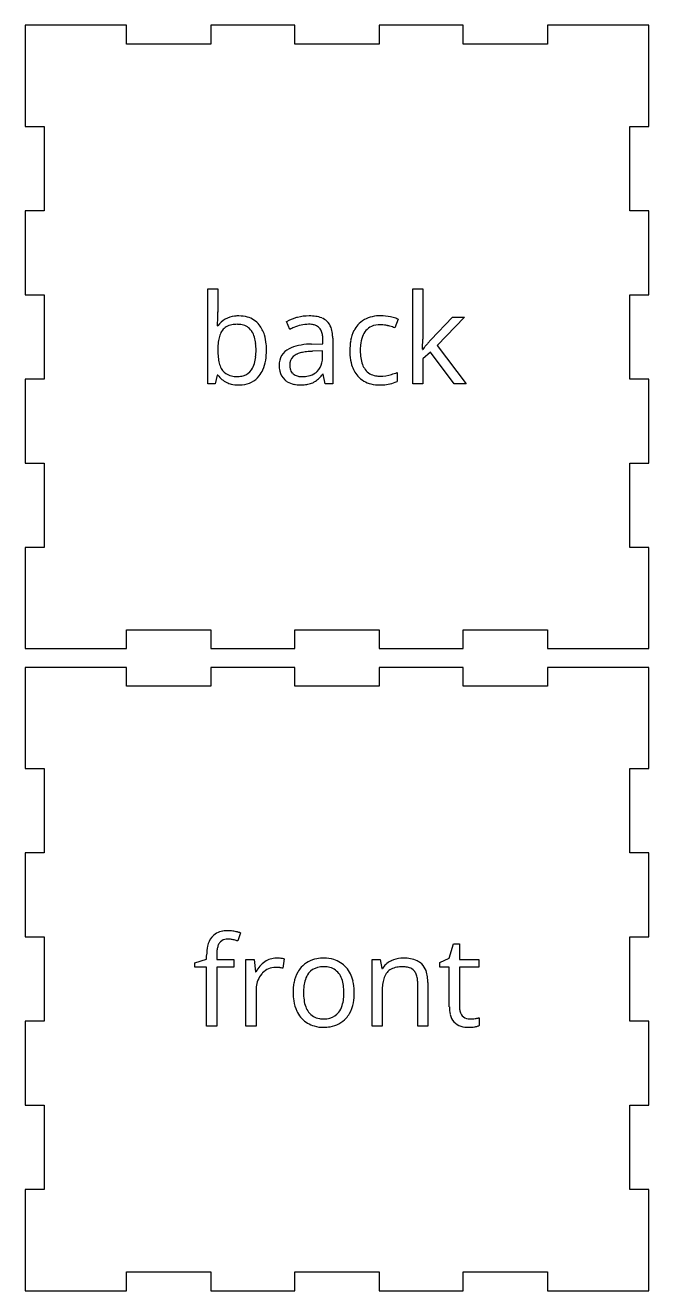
# Model space of a CAD drawing. Header units: millimetres. Extents: x 0 to 306, y 3 to 206.
# Drawn here: x 0 to 100, y 3 to 206 of the extents above; entities that cross this region are included whole.
import ezdxf

# ---------------------------------------------------------------- set-up
doc = ezdxf.new("R2010")
doc.units = ezdxf.units.MM

msp = doc.modelspace()

# ---------------------------------------------------------------- linework, layer by layer
at = {"layer": 'back_labelLayer'}
for p, q in [((29.27, 148.5), (29.27, 163.7)), ((29.27, 163.7), (30.89, 163.7)), ((30.89, 163.7), (30.89, 160)), ((62.17, 148.5), (62.17, 163.7)), ((62.17, 163.7), (63.77, 163.7)), ((63.77, 163.7), (63.77, 155.64)), ((42.42, 157.22), (41.92, 158.46)), ((59.79, 158.84), (59.29, 157.46)), ((65.05, 155.54), (68.51, 159.2)), ((70.43, 159.2), (66.09, 154.64)), ((68.51, 159.2), (70.43, 159.2)), ((30.81, 157.78), (30.89, 157.78)), ((45.91, 154.86), (47.72, 154.92)), ((47.72, 154.92), (47.72, 155.58)), ((49.31, 155.8), (49.31, 148.5)), ((66.09, 154.64), (70.73, 148.5)), ((47.69, 153.76), (46.06, 153.7)), ((47.69, 152.8), (47.69, 153.76)), ((63.69, 153.98), (63.77, 153.98)), ((64.99, 153.56), (63.77, 152.5)), ((63.77, 152.5), (63.77, 148.5)), ((68.77, 148.5), (64.99, 153.56)), ((59.63, 150.3), (59.63, 148.86)), ((30.43, 148.5), (29.27, 148.5)), ((30.77, 149.88), (30.43, 148.5)), ((30.89, 149.88), (30.77, 149.88)), ((47.78, 150.02), (47.71, 150.02)), ((48.11, 148.5), (47.78, 150.02)), ((49.31, 148.5), (48.11, 148.5)), ((63.77, 148.5), (62.17, 148.5)), ((70.73, 148.5), (68.77, 148.5))]:
    msp.add_line(p, q, dxfattribs=at)
for centre, radius, start, end in [((6.5, 159.66), 24.39, 355.7239, 358.1259), ((-2.91, 159.98), 33.8, 358.1123, 0.0484), ((33.91, 155.67), 3.69, 95.1835, 145.1109), ((34.24, 153.84), 5.54, 89.8744, 96.8145), ((34.3, 154.42), 4.95, 74.2393, 90.5624), ((34.62, 155.63), 3.71, 38.5631, 74.067), ((45.47, 151.88), 7.47, 106.3569, 118.335), ((45.79, 150.9), 8.51, 104.5162, 106.549), ((45.56, 151.87), 7.51, 90.0715, 104.6521), ((45.59, 152.53), 6.85, 81.568, 90.3249), ((45.98, 155.11), 4.24, 68.2273, 81.7494), ((46.53, 156.48), 2.76, 47.8683, 68.2934), ((46.62, 156.66), 2.57, 19.2331, 46.6741), ((56.48, 155.14), 4.2, 101.4913, 138.3134), ((56.99, 153.04), 6.36, 89.5892, 102.1788), ((57.02, 152.08), 7.32, 77.7702, 89.9475), ((56.89, 151.32), 8.09, 74.6797, 77.9578), ((57.63, 154.03), 5.28, 70.0945, 74.7387), ((58.35, 155.98), 3.21, 63.5034, 70.1861), ((58.69, 156.69), 2.41, 62.9282, 63.1884), ((10.66, 159.37), 20.22, 355.4715, 355.653), ((33.85, 155.41), 2.78, 143.3382, 161.256), ((33.33, 155.75), 2.16, 120.1403, 142.4249), ((33.64, 155.17), 2.82, 100.4469, 119.6701), ((33.98, 153.47), 4.56, 89.5731, 100.7324), ((34.04, 154.27), 3.75, 78.6781, 90.375), ((34.36, 155.62), 2.36, 35.5408, 79.8011), ((34.09, 155.43), 2.69, 32.7035, 35.5241), ((33.37, 155.02), 3.52, 15.7779, 32.0151), ((33.78, 154.97), 4.78, 16.4709, 38.4075), ((31.35, 154.21), 7.32, 5.1338, 16.7973), ((47.18, 147.46), 10.86, 112.2122, 115.9641), ((46.11, 150.15), 7.97, 103.6226, 112.432), ((45.49, 152.76), 5.28, 90.4485, 103.7666), ((45.46, 154.04), 4.01, 83.6506, 90.1753), ((45.63, 155.38), 2.65, 70.5716, 83.9929), ((45.97, 156.32), 1.65, 42.7296, 71.038), ((45.83, 156.24), 1.81, 20.4094, 41.4479), ((44.83, 155.86), 2.88, 7.8273, 20.6042), ((45.13, 156.11), 4.16, 6.3379, 19.6815), ((42.93, 155.83), 6.38, 359.8027, 6.6584), ((57.88, 154.42), 5.78, 153.0875, 170.1051), ((56.7, 154.98), 4.47, 138.655, 152.6853), ((56.66, 155.21), 2.72, 114.4266, 161.6633), ((56.91, 154.37), 3.6, 88.7194, 112.5668), ((56.99, 154.37), 3.59, 87.675, 89.9749), ((56.93, 153.32), 4.65, 81.691, 87.5079), ((56.64, 151.29), 6.7, 77.2999, 81.7345), ((56.24, 149.41), 8.61, 74.7801, 77.4498), ((56.62, 150.76), 7.21, 68.3294, 74.8831), ((43.38, 153.87), 12.49, 177.6177, 180.0426), ((39.62, 154.06), 8.73, 171.0668, 177.8457), ((36.01, 154.64), 5.07, 160.8926, 171.2334), ((31.04, 154.33), 5.95, 6.1649, 16.0397), ((27.43, 153.92), 9.58, 359.7681, 6.3095), ((28.29, 153.88), 10.41, 359.8779, 5.4094), ((44.93, 149), 5.74, 101.3568, 117.0799), ((46.06, 143.73), 11.13, 92.4696, 101.7065), ((46.38, 139.03), 15.83, 91.7164, 92.9096), ((43.07, 155.61), 4.66, 359.6933, 8.0036), ((61, 153.84), 8.94, 169.8978, 180.3689), ((62.69, 153.83), 8.96, 174.531, 180.155), ((59.19, 154.22), 5.44, 160.1418, 175.1368), ((11.08, 157.67), 52.74, 356.0329, 356.6443), ((31.98, 156.45), 31.8, 356.6325, 357.491), ((44.56, 155.89), 19.21, 357.5042, 358.3307), ((52.97, 155.66), 10.8, 358.2739, 359.8927), ((71.6, 148.43), 9.6, 142.3234, 144.7075), ((76.71, 144.49), 16.05, 140.4331, 142.3366), ((83.37, 139.01), 24.68, 139.2799, 140.4703), ((91.07, 132.39), 34.83, 138.3418, 139.2877), ((41.61, 153.82), 10.72, 179.7763, 185.7075), ((37.38, 153.38), 6.47, 185.5925, 194.2051), ((31, 153.46), 5.99, 343.4171, 353.6369), ((27.72, 153.85), 9.29, 353.4935, 0.2206), ((32.5, 153.24), 6.14, 335.8306, 350.8255), ((29.19, 153.81), 9.5, 350.6563, 0.338), ((43.53, 151.57), 2.81, 115.4905, 182.3568), ((44.17, 151.61), 1.73, 120.9734, 172.418), ((44.58, 150.98), 2.49, 113.5886, 121.6805), ((45.18, 149.54), 4.05, 102.7996, 113.2433), ((45.91, 146.44), 7.23, 96.3545, 102.9953), ((46.45, 141.8), 11.9, 91.8565, 96.4478), ((43.57, 152.76), 4.12, 346.9178, 0.2824), ((42.52, 152.8), 5.16, 359.8175, 359.9994), ((61.85, 153.77), 9.8, 179.9388, 183.9815), ((59.21, 153.54), 7.15, 183.5914, 196.3539), ((61.58, 153.76), 7.85, 179.7041, 188.0744), ((58.75, 153.35), 4.99, 187.9315, 200.3885), ((-3.52, 158.65), 67.38, 356.0205, 356.0551), ((34.67, 152.68), 3.67, 193.943, 208.0218), ((33.58, 152.12), 2.44, 208.5536, 217.5605), ((33.49, 152.09), 2.35, 218.169, 253.8047), ((34.33, 152.03), 2.33, 286.0163, 326.8497), ((33.17, 152.79), 3.72, 326.7105, 343.6662), ((33.96, 152.61), 4.56, 321.3161, 335.5436), ((44.8, 151.43), 4.08, 179.5457, 192.6949), ((43.43, 151.09), 2.66, 192.0828, 227.4521), ((44.98, 151.45), 2.56, 171.2122, 180.2058), ((44.74, 151.42), 2.32, 179.5266, 192.7787), ((43.95, 151.23), 1.51, 192.3264, 222.058), ((44.8, 152.66), 2.98, 281.7121, 306.4594), ((44.95, 152.42), 2.71, 306.9881, 313.856), ((44.93, 152.42), 2.71, 314.1892, 347.427), ((56.86, 152.82), 4.69, 196.0167, 221.1349), ((57.22, 152.78), 3.36, 200.4184, 216.6393), ((56.58, 152.32), 2.57, 216.9695, 261.3103), ((56.44, 158.05), 8.38, 286.0461, 292.3654), ((33.81, 151.97), 3.59, 215.585, 245.8362), ((34.08, 152.6), 4.28, 245.9802, 255.5456), ((33.93, 153.43), 3.77, 253.1382, 266.8483), ((34.22, 153.22), 4.92, 255.7755, 270.3185), ((34.05, 154.87), 5.21, 266.3776, 270.0511), ((34.09, 152.89), 3.23, 269.3869, 285.8631), ((34.26, 153.8), 5.5, 269.9226, 275.5482), ((34.52, 152.16), 3.84, 274.064, 321.4081), ((43.5, 151.19), 2.79, 227.7689, 237.805), ((43.74, 151.63), 3.29, 238.3273, 258.9184), ((43.9, 151.2), 1.44, 222.5805, 229.2546), ((44.09, 151.45), 1.76, 229.7837, 254.2724), ((44.09, 153.28), 4.97, 258.672, 270.4048), ((44.36, 152.32), 2.68, 253.9397, 266.4534), ((44.13, 155.6), 7.3, 269.9539, 273.1491), ((44.44, 153.29), 3.65, 266.0782, 270.0591), ((44.48, 154.11), 4.46, 269.5792, 282.0414), ((44.25, 153.82), 5.51, 272.9335, 281.4139), ((44.6, 152.08), 3.74, 281.2979, 293.7314), ((44.87, 151.38), 2.99, 294.3933, 304.7372), ((44.08, 152.51), 4.37, 304.8485, 314.8531), ((42.43, 154.19), 6.72, 314.7445, 321.7072), ((56.39, 152.47), 4.11, 221.7976, 256.802), ((56.87, 154.36), 6.06, 256.4244, 270.489), ((56.87, 153.64), 3.92, 260.1359, 270.2692), ((56.85, 156.51), 6.79, 270.2658, 286.2891), ((56.93, 157.19), 8.89, 269.9655, 272.8643), ((57.07, 155.11), 6.8, 272.598, 282.1879), ((57.54, 152.97), 4.61, 282.0344, 296.9455)]:
    msp.add_arc(centre, radius, start, end, dxfattribs=at)
at = {"layer": 'back_outsideCutPath'}
for p, q in [((0, 206), (0, 189.75)), ((2.75, 206), (0, 206)), ((16.25, 206), (2.75, 206)), ((16.25, 203), (16.25, 206)), ((43.25, 206), (29.75, 206)), ((29.75, 206), (29.75, 203)), ((43.25, 203), (43.25, 206)), ((70.25, 206), (56.75, 206)), ((56.75, 206), (56.75, 203)), ((70.25, 203), (70.25, 206)), ((100, 206), (83.75, 206)), ((83.75, 206), (83.75, 203)), ((100, 203.25), (100, 206)), ((29.75, 203), (16.25, 203)), ((56.75, 203), (43.25, 203)), ((83.75, 203), (70.25, 203)), ((100, 189.75), (100, 203.25)), ((0, 189.75), (3, 189.75)), ((3, 189.75), (3, 176.25)), ((97, 176.25), (97, 189.75)), ((97, 189.75), (100, 189.75)), ((3, 176.25), (0, 176.25)), ((0, 176.25), (0, 162.75)), ((100, 176.25), (97, 176.25)), ((100, 162.75), (100, 176.25)), ((0, 162.75), (3, 162.75)), ((3, 162.75), (3, 149.25)), ((97, 149.25), (97, 162.75)), ((97, 162.75), (100, 162.75)), ((3, 149.25), (0, 149.25)), ((0, 149.25), (0, 135.75)), ((100, 149.25), (97, 149.25)), ((100, 135.75), (100, 149.25)), ((0, 135.75), (3, 135.75)), ((3, 135.75), (3, 122.25)), ((97, 122.25), (97, 135.75)), ((97, 135.75), (100, 135.75)), ((3, 122.25), (0, 122.25)), ((0, 122.25), (0, 108.75)), ((100, 122.25), (97, 122.25)), ((100, 106), (100, 122.25)), ((0, 108.75), (0, 106)), ((16.25, 106), (16.25, 109)), ((16.25, 109), (29.75, 109)), ((29.75, 109), (29.75, 106)), ((43.25, 106), (43.25, 109)), ((43.25, 109), (56.75, 109)), ((56.75, 109), (56.75, 106)), ((70.25, 106), (70.25, 109)), ((70.25, 109), (83.75, 109)), ((83.75, 109), (83.75, 106)), ((0, 106), (16.25, 106)), ((29.75, 106), (43.25, 106)), ((56.75, 106), (70.25, 106)), ((83.75, 106), (97.25, 106)), ((97.25, 106), (100, 106))]:
    msp.add_line(p, q, dxfattribs=at)
at = {"layer": 'front_labelLayer'}
for p, q in [((34.53, 60.41), (34.11, 59.11)), ((30.71, 56.84), (30.71, 56.15)), ((68.02, 56.34), (68.71, 58.63)), ((68.71, 58.63), (69.64, 58.63)), ((69.64, 58.63), (69.64, 56.15)), ((27.17, 55.62), (29.09, 56.21)), ((27.17, 54.89), (27.17, 55.62)), ((29.09, 54.89), (27.17, 54.89)), ((29.09, 56.21), (29.09, 56.8)), ((29.09, 45.45), (29.09, 54.89)), ((30.71, 56.15), (33.43, 56.15)), ((33.43, 54.89), (30.71, 54.89)), ((30.71, 54.89), (30.71, 45.45)), ((33.43, 56.15), (33.43, 54.89)), ((35.39, 45.45), (35.39, 56.15)), ((35.39, 56.15), (36.72, 56.15)), ((36.72, 56.15), (36.91, 54.17)), ((41.55, 56.23), (41.32, 54.72)), ((55.63, 45.45), (55.63, 56.15)), ((55.63, 56.15), (56.95, 56.15)), ((56.95, 56.15), (57.21, 54.68)), ((66.49, 55.67), (68.02, 56.34)), ((66.49, 54.89), (66.49, 55.67)), ((68.02, 54.89), (66.49, 54.89)), ((68.02, 48.52), (68.02, 54.89)), ((69.64, 56.15), (72.75, 56.15)), ((72.75, 54.89), (69.64, 54.89)), ((69.64, 54.89), (69.64, 48.59)), ((72.75, 56.15), (72.75, 54.89)), ((36.91, 54.17), (36.99, 54.17)), ((57.21, 54.68), (57.29, 54.68)), ((37.01, 51.19), (37.01, 45.45)), ((57.25, 51.06), (57.25, 45.45)), ((62.95, 45.45), (62.95, 52.37)), ((64.58, 52.43), (64.58, 45.45)), ((72.83, 46.78), (72.83, 45.54)), ((30.71, 45.45), (29.09, 45.45)), ((37.01, 45.45), (35.39, 45.45)), ((57.25, 45.45), (55.63, 45.45)), ((64.58, 45.45), (62.95, 45.45))]:
    msp.add_line(p, q, dxfattribs=at)
for centre, radius, start, end in [((32.57, 57.6), 3.4, 141.7434, 168.2322), ((32.06, 57.86), 2.84, 98.2552, 139.6203), ((32.29, 57.98), 1.4, 102.7677, 144.338), ((32.51, 55.82), 4.93, 89.6697, 99.9314), ((32.49, 57.23), 2.19, 89.4859, 103.4197), ((32.49, 55.93), 3.49, 83.076, 89.7927), ((32.51, 55.53), 5.22, 81.5641, 89.7018), ((32.28, 54.21), 5.21, 76.5183, 83.0217), ((32.14, 52.97), 7.81, 75.974, 81.6565), ((31.67, 51.62), 7.87, 71.9613, 76.5919), ((31.51, 50.36), 10.49, 73.2964, 76.0946), ((35.66, 56.88), 6.57, 167.5776, 180.6587), ((36.27, 56.94), 5.56, 171.6528, 178.4383), ((38.36, 56.85), 7.65, 178.1974, 180.0232), ((34.05, 57.27), 3.31, 161.8438, 171.7847), ((32.69, 57.73), 1.88, 145.0689, 162.1802), ((41.76, 51.48), 5.47, 139.4139, 150.6033), ((40.78, 52.32), 4.18, 124.2322, 139.4161), ((40.13, 52.06), 2.81, 89.6335, 137.0881), ((40.25, 53.11), 3.23, 89.6797, 124.4406), ((40.15, 51.07), 3.8, 87.3437, 89.966), ((40.29, 48.9), 7.44, 84.9923, 90.1281), ((40.08, 49.9), 4.98, 81.5884, 87.1916), ((39.77, 47.75), 7.14, 77.4454, 81.636), ((40.46, 50.91), 5.43, 78.4892, 85.0266), ((47.6, 51.9), 4.48, 138.176, 150.2287), ((47.45, 52.01), 4.29, 99.1759, 137.9833), ((47.49, 52.34), 2.58, 103.4685, 142.3119), ((47.87, 50.05), 6.3, 89.7326, 100.076), ((47.81, 51.11), 3.86, 89.4806, 103.8805), ((47.87, 50.88), 4.09, 79.3454, 90.3175), ((47.95, 50.9), 5.45, 73.5223, 90.5692), ((48.18, 52.27), 2.67, 37.9578, 80.4006), ((48.27, 52.06), 4.24, 41.1446, 73.2134), ((47.66, 51.53), 5.05, 13.5014, 41.0703), ((60.06, 52.93), 3.28, 116.9443, 147.6526), ((60.4, 52.36), 3.95, 115.8072, 117.6068), ((60.11, 51.88), 3.05, 100.1176, 118.1603), ((60.58, 51.95), 4.39, 94.3227, 115.5454), ((60.46, 50.06), 4.91, 89.5933, 100.3718), ((60.68, 51.04), 5.31, 89.9579, 94.7109), ((60.5, 50.67), 4.3, 84.0197, 90.1511), ((60.73, 49.94), 6.4, 80.5586, 90.3538), ((60.67, 52.05), 2.9, 71.0828, 84.3691), ((61.13, 52.26), 4.05, 65.1094, 80.7638), ((61.6, 53.3), 2.91, 46.5585, 64.8782), ((61.63, 53.41), 2.81, 19.3849, 45.5997), ((40.72, 51.38), 3.7, 138.9576, 174.5422), ((40.82, 51.29), 3.84, 135.6209, 138.8378), ((48.51, 51.43), 5.5, 150.7112, 169.4695), ((50.1, 51.24), 5.44, 162.0653, 173.1675), ((48.12, 51.9), 3.35, 142.9026, 162.375), ((47.63, 51.88), 3.34, 20.0257, 37.4351), ((45.98, 51.27), 5.1, 7.744, 20.069), ((61.91, 51.67), 4.61, 159.9534, 171.3801), ((60.07, 52.36), 2.65, 140.1519, 160.3147), ((59.76, 52.57), 2.29, 118.5439, 139.1927), ((61.03, 53.07), 1.83, 43.3791, 71.5386), ((60.93, 53.02), 1.93, 22.7025, 42.342), ((60.07, 52.67), 2.86, 8.4931, 22.658), ((58.37, 52.4), 4.58, 359.6714, 8.6877), ((60.01, 52.8), 4.55, 6.9634, 19.8363), ((57.5, 52.46), 7.07, 359.7631, 7.2116), ((41.93, 51.2), 4.92, 173.6908, 180.0883), ((51.37, 50.86), 8.42, 169.2443, 180.3881), ((51.06, 50.78), 8.11, 179.7745, 189.0933), ((53.2, 50.84), 8.57, 173.0086, 180.2464), ((52.84, 50.77), 8.21, 179.706, 187.9161), ((43.02, 50.85), 8.09, 359.7076, 7.8973), ((42.57, 50.78), 8.54, 353.5363, 0.2014), ((45.3, 50.92), 7.48, 1.1277, 13.88), ((44.41, 50.75), 8.37, 349.1762, 0.3863), ((43.27, 50.81), 9.51, 359.9919, 1.5419), ((67.64, 51.07), 10.39, 178.081, 180.0237), ((64.91, 51.19), 7.66, 171.1766, 178.3218), ((48.98, 50.42), 6, 188.9103, 205.3171), ((49.83, 50.33), 5.17, 187.7639, 200.0977), ((47.5, 49.77), 3.48, 323.0089, 342.6391), ((45.51, 50.42), 5.58, 342.3616, 353.7537), ((47.23, 50.19), 5.5, 330.2507, 349.4116), ((48.36, 50.17), 5.33, 205.656, 208.4461), ((47.56, 49.67), 4.39, 207.7947, 238.6758), ((48.17, 49.73), 3.4, 200.0846, 216.9132), ((47.57, 49.29), 2.66, 217.301, 261.7099), ((47.9, 50.37), 3.77, 269.4482, 284.7256), ((48.2, 49.27), 2.62, 284.5662, 322.6334), ((48.26, 49.61), 4.32, 278.8959, 317.9979), ((48.1, 49.74), 4.52, 318.144, 329.7566), ((73.12, 48.47), 5.1, 179.3551, 192.8478), ((70.56, 47.77), 2.45, 190.3818, 253.8772), ((72.91, 48.57), 3.26, 179.6417, 189.7506), ((71.76, 48.37), 2.09, 189.548, 205.7873), ((71.28, 48.15), 1.57, 206.1294, 221.4084), ((71.23, 48.11), 1.51, 221.5949, 262.3505), ((70.83, 55.32), 8.77, 278.959, 280.5104), ((71.4, 52.26), 5.66, 280.4848, 282.6268), ((71.9, 50.04), 3.39, 282.5876, 285.5795), ((72.15, 49.12), 2.43, 285.7232, 286.2567), ((47.62, 49.79), 4.51, 238.8115, 253.2428), ((47.79, 50.46), 5.21, 253.5437, 270.4182), ((47.85, 50.63), 4.03, 260.5033, 270.2477), ((47.85, 51.55), 6.29, 269.7503, 279.8033), ((71.06, 49.48), 4.23, 253.7848, 270.8853), ((71.36, 48.76), 2.17, 261.3266, 270.1913), ((71.13, 49.41), 4.16, 270.0034, 270.7606), ((71.1, 50.3), 5.05, 270.8932, 275.5484), ((71.37, 51.91), 5.32, 269.8803, 278.3028), ((70.92, 52.27), 7.03, 275.526, 279.294), ((71.08, 51.32), 6.06, 279.1862, 280.1143), ((71.42, 51.51), 4.91, 278.4159, 279.0077), ((71.35, 49.84), 4.56, 280.007, 283.3735), ((71.76, 48.15), 2.82, 283.307, 288.1198), ((72.15, 46.99), 1.59, 287.9888, 295.3048)]:
    msp.add_arc(centre, radius, start, end, dxfattribs=at)
at = {"layer": 'front_outsideCutPath'}
for p, q in [((0, 103), (0, 86.75)), ((2.75, 103), (0, 103)), ((16.25, 103), (2.75, 103)), ((16.25, 100), (16.25, 103)), ((43.25, 103), (29.75, 103)), ((29.75, 103), (29.75, 100)), ((43.25, 100), (43.25, 103)), ((70.25, 103), (56.75, 103)), ((56.75, 103), (56.75, 100)), ((70.25, 100), (70.25, 103)), ((100, 103), (83.75, 103)), ((83.75, 103), (83.75, 100)), ((100, 100.25), (100, 103)), ((29.75, 100), (16.25, 100)), ((56.75, 100), (43.25, 100)), ((83.75, 100), (70.25, 100)), ((100, 86.75), (100, 100.25)), ((0, 86.75), (3, 86.75)), ((3, 86.75), (3, 73.25)), ((97, 73.25), (97, 86.75)), ((97, 86.75), (100, 86.75)), ((3, 73.25), (0, 73.25)), ((0, 73.25), (0, 59.75)), ((100, 73.25), (97, 73.25)), ((100, 59.75), (100, 73.25)), ((0, 59.75), (3, 59.75)), ((3, 59.75), (3, 46.25)), ((97, 46.25), (97, 59.75)), ((97, 59.75), (100, 59.75)), ((3, 46.25), (0, 46.25)), ((0, 46.25), (0, 32.75)), ((100, 46.25), (97, 46.25)), ((100, 32.75), (100, 46.25)), ((0, 32.75), (3, 32.75)), ((3, 32.75), (3, 19.25)), ((97, 19.25), (97, 32.75)), ((97, 32.75), (100, 32.75)), ((3, 19.25), (0, 19.25)), ((0, 19.25), (0, 5.75)), ((100, 19.25), (97, 19.25)), ((100, 3), (100, 19.25)), ((0, 5.75), (0, 3)), ((16.25, 3), (16.25, 6)), ((16.25, 6), (29.75, 6)), ((29.75, 6), (29.75, 3)), ((43.25, 3), (43.25, 6)), ((43.25, 6), (56.75, 6)), ((56.75, 6), (56.75, 3)), ((70.25, 3), (70.25, 6)), ((70.25, 6), (83.75, 6)), ((83.75, 6), (83.75, 3)), ((0, 3), (16.25, 3)), ((29.75, 3), (43.25, 3)), ((56.75, 3), (70.25, 3)), ((83.75, 3), (97.25, 3)), ((97.25, 3), (100, 3))]:
    msp.add_line(p, q, dxfattribs=at)

doc.saveas('drawing.dxf')
